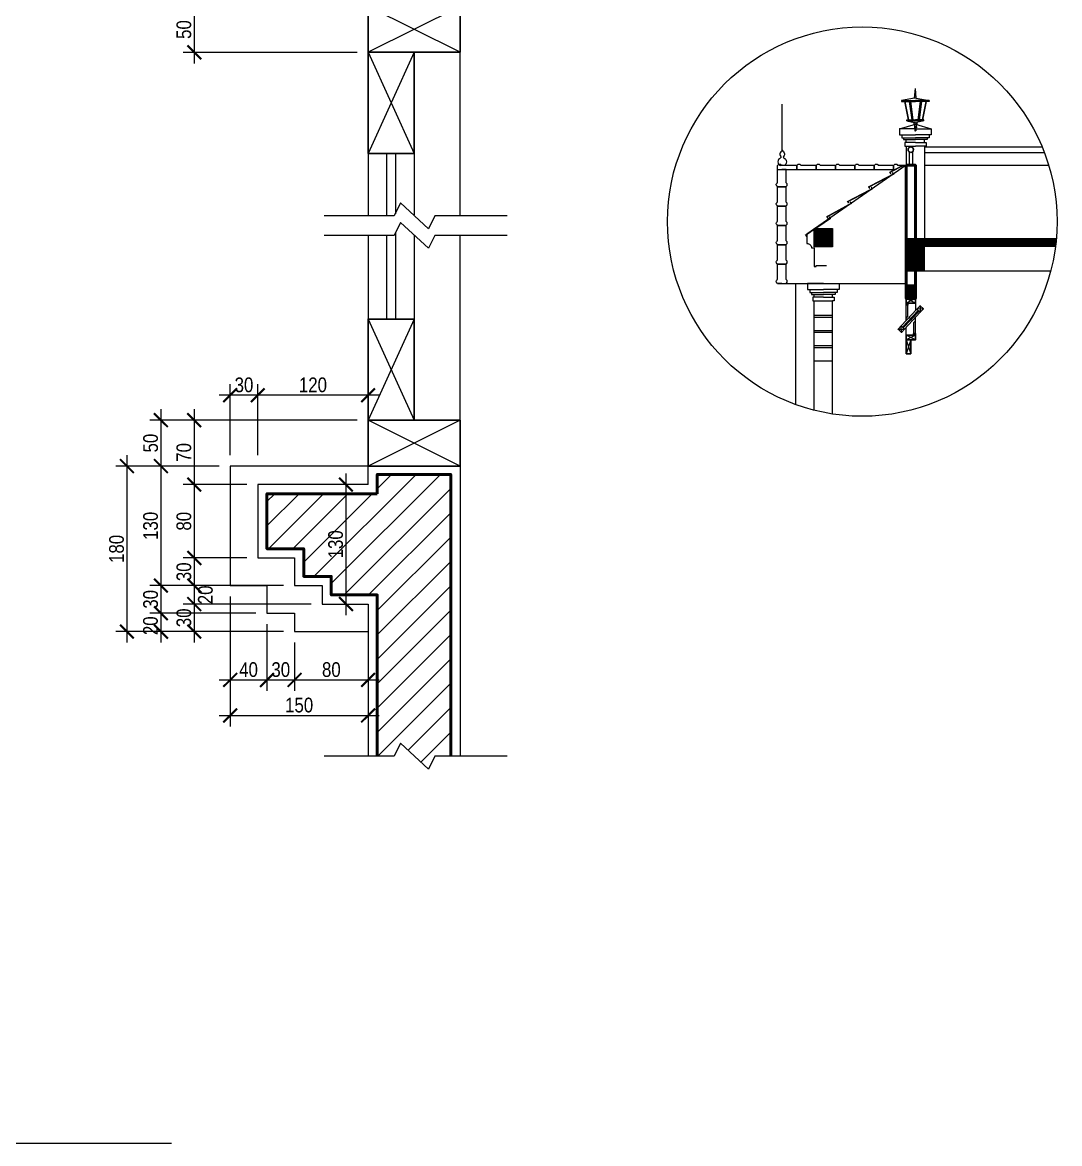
# Model space of a CAD drawing. Header units: millimetres. Extents: x -37049 to 129367, y 25385 to 90033.
# Drawn here: x 68902 to 80180, y 28247 to 40447 of the extents above; entities that cross this region are included whole.
import ezdxf

# ---------------------------------------------------------------- set-up
doc = ezdxf.new("R2010")
doc.units = ezdxf.units.MM
doc.header["$MEASUREMENT"] = 0
for name, color, linetype, lineweight in [('NCUA', 4, 'Continuous', 20), ('NCUAMANH', 32, 'Continuous', 9), ('NJOINT', 147, 'Continuous', 5), ('NKT', 9, 'Continuous', 0), ('NMANH1', 45, 'Continuous', 9), ('NMANH3', 25, 'Continuous', 9), ('NNGOI', 20, 'Continuous', 9), ('NTBI', 150, 'Continuous', 20), ('NTHAY1', 61, 'Continuous', 25), ('NTHAY2', 51, 'Continuous', 25), ('NTHAY3', 41, 'Continuous', 25), ('NTHEP', 7, 'Continuous', 20), ('Ntuong2', 150, 'Continuous', 50)]:
    doc.layers.add(name, color=color, linetype=linetype, lineweight=lineweight)
doc.styles.add('AVO', font='vhelvcn.ttf')
doc.dimstyles.new('10', dxfattribs={"dimscale": 0, "dimtxt": 160, "dimasz": 150, "dimexe": 120, "dimexo": 120, "dimgap": 30, "dimtad": 1, "dimtoh": 1, "dimdec": 0, "dimlfac": 0.1, "dimzin": 0, "dimdsep": 46, "dimtxsty": 'AVO', "dimblk1": 'ARCHTICK', "dimblk2": 'ARCHTICK', "dimsah": 1, "dimcen": -3, "dimdle": 120, "dimclrd": 256, "dimclre": 256, "dimclrt": 2, "dimadec": 0, "dimazin": 0, "dimtfac": 1, "dimtdec": 0, "dimtix": 1, "dimtmove": 2, "dimatfit": 3, "dimldrblk": 'ARCHTICK', "dimfxl": 0, "dimtolj": 1, "dimtzin": 0, "dimlwd": -1, "dimlwe": -1, "dimarcsym": 0})

# ---------------------------------------------------------------- blocks, each defined once
blk = doc.blocks.new('_ARCHTICK')
at = {"color": 0, "linetype": 'ByBlock', "const_width": 0.15}
blk.add_lwpolyline([(-0.5, -0.5), (0.5, 0.5)], dxfattribs=at)
blk = doc.blocks.new('*D534')
at = {"layer": 'DEFPOINTS', "color": 0}
for p in [(71161, 36390), (71161, 35619), (71461, 35619)]:
    blk.add_point(p, dxfattribs=at)
at = {"layer": 'NKT'}
for p, q in [((71161, 35739), (71161, 36510)), ((71461, 35739), (71461, 36510)), ((71581, 36390), (71041, 36390))]:
    blk.add_line(p, q, dxfattribs=at)
at = {"layer": 'NKT', "xscale": 150, "yscale": 150, "zscale": 150, "rotation": 180}
blk.add_blockref('_ARCHTICK', (71161, 36390), dxfattribs=at)
at = {"layer": 'NKT', "xscale": 150, "yscale": 150, "zscale": 150}
blk.add_blockref('_ARCHTICK', (71461, 36390), dxfattribs=at)
at = {"layer": 'NKT', "color": 2, "insert": (71311, 36502), "char_height": 160, "attachment_point": 5, "style": 'AVO'}
blk.add_mtext('\\A1;30', dxfattribs=at)
blk = doc.blocks.new('*D535')
at = {"layer": 'DEFPOINTS', "color": 0}
for p in [(71461, 36390), (72661, 35995), (71461, 35619)]:
    blk.add_point(p, dxfattribs=at)
at = {"layer": 'NKT'}
for p, q in [((71461, 35739), (71461, 36510)), ((72661, 36115), (72661, 36510)), ((72781, 36390), (71341, 36390))]:
    blk.add_line(p, q, dxfattribs=at)
at = {"layer": 'NKT', "xscale": 150, "yscale": 150, "zscale": 150, "rotation": 180}
blk.add_blockref('_ARCHTICK', (71461, 36390), dxfattribs=at)
at = {"layer": 'NKT', "xscale": 150, "yscale": 150, "zscale": 150}
blk.add_blockref('_ARCHTICK', (72661, 36390), dxfattribs=at)
at = {"layer": 'NKT', "color": 2, "insert": (72061, 36502), "char_height": 160, "attachment_point": 5, "style": 'AVO'}
blk.add_mtext('\\A1;120', dxfattribs=at)
blk = doc.blocks.new('*D536')
at = {"layer": 'DEFPOINTS', "color": 0}
for p in [(72507, 35418), (72411, 34118), (72420, 34118)]:
    blk.add_point(p, dxfattribs=at)
at = {"layer": 'NKT'}
for p, q in [((72420, 35538), (72420, 33998)), ((72387, 35418), (72300, 35418)), ((72531, 34118), (72540, 34118))]:
    blk.add_line(p, q, dxfattribs=at)
at = {"layer": 'NKT', "xscale": 150, "yscale": 150, "zscale": 150}
for p, rotation in [((72420, 35418), 90), ((72420, 34118), 270)]:
    blk.add_blockref('_ARCHTICK', p, dxfattribs=dict(at, rotation=rotation))
at = {"layer": 'NKT', "color": 2, "insert": (72308, 34768), "char_height": 160, "attachment_point": 5, "rotation": 90, "style": 'AVO'}
blk.add_mtext('\\A1;130', dxfattribs=at)
blk = doc.blocks.new('*D537')
at = {"layer": 'DEFPOINTS', "color": 0}
for p in [(71161, 35619), (70038, 33818), (71861, 33818)]:
    blk.add_point(p, dxfattribs=at)
at = {"layer": 'NKT'}
for p, q in [((70038, 35739), (70038, 33698)), ((71041, 35619), (69918, 35619)), ((71741, 33818), (69918, 33818))]:
    blk.add_line(p, q, dxfattribs=at)
at = {"layer": 'NKT', "xscale": 150, "yscale": 150, "zscale": 150}
for p, rotation in [((70038, 35619), 90), ((70038, 33818), 270)]:
    blk.add_blockref('_ARCHTICK', p, dxfattribs=dict(at, rotation=rotation))
at = {"layer": 'NKT', "color": 2, "insert": (69926, 34718), "char_height": 160, "attachment_point": 5, "rotation": 90, "style": 'AVO'}
blk.add_mtext('\\A1;180', dxfattribs=at)
blk = doc.blocks.new('*D538')
at = {"layer": 'DEFPOINTS', "color": 0}
for p in [(71161, 34319), (72661, 33529), (72661, 32906)]:
    blk.add_point(p, dxfattribs=at)
at = {"layer": 'NKT'}
for p, q in [((71161, 34199), (71161, 32786)), ((72661, 33409), (72661, 32786)), ((71041, 32906), (72781, 32906))]:
    blk.add_line(p, q, dxfattribs=at)
at = {"layer": 'NKT', "xscale": 150, "yscale": 150, "zscale": 150, "rotation": 180}
blk.add_blockref('_ARCHTICK', (71161, 32906), dxfattribs=at)
at = {"layer": 'NKT', "xscale": 150, "yscale": 150, "zscale": 150}
blk.add_blockref('_ARCHTICK', (72661, 32906), dxfattribs=at)
at = {"layer": 'NKT', "color": 2, "insert": (71911, 33018), "char_height": 160, "attachment_point": 5, "style": 'AVO'}
blk.add_mtext('\\A1;150', dxfattribs=at)
blk = doc.blocks.new('*D539')
at = {"layer": 'DEFPOINTS', "color": 0}
for p in [(71861, 33818), (72661, 33649), (72661, 33292)]:
    blk.add_point(p, dxfattribs=at)
at = {"layer": 'NKT'}
for p, q in [((71861, 33698), (71861, 33172)), ((72661, 33529), (72661, 33172)), ((71741, 33292), (72781, 33292))]:
    blk.add_line(p, q, dxfattribs=at)
at = {"layer": 'NKT', "xscale": 150, "yscale": 150, "zscale": 150, "rotation": 180}
blk.add_blockref('_ARCHTICK', (71861, 33292), dxfattribs=at)
at = {"layer": 'NKT', "xscale": 150, "yscale": 150, "zscale": 150}
blk.add_blockref('_ARCHTICK', (72661, 33292), dxfattribs=at)
at = {"layer": 'NKT', "color": 2, "insert": (72261, 33404), "char_height": 160, "attachment_point": 5, "style": 'AVO'}
blk.add_mtext('\\A1;80', dxfattribs=at)
blk = doc.blocks.new('*D540')
at = {"layer": 'DEFPOINTS', "color": 0}
for p in [(71561, 34018), (71861, 33818), (71861, 33292)]:
    blk.add_point(p, dxfattribs=at)
at = {"layer": 'NKT'}
for p, q in [((71561, 33898), (71561, 33172)), ((71861, 33698), (71861, 33172)), ((71441, 33292), (71981, 33292))]:
    blk.add_line(p, q, dxfattribs=at)
at = {"layer": 'NKT', "xscale": 150, "yscale": 150, "zscale": 150, "rotation": 180}
blk.add_blockref('_ARCHTICK', (71561, 33292), dxfattribs=at)
at = {"layer": 'NKT', "xscale": 150, "yscale": 150, "zscale": 150}
blk.add_blockref('_ARCHTICK', (71861, 33292), dxfattribs=at)
at = {"layer": 'NKT', "color": 2, "insert": (71711, 33404), "char_height": 160, "attachment_point": 5, "style": 'AVO'}
blk.add_mtext('\\A1;30', dxfattribs=at)
blk = doc.blocks.new('*D541')
at = {"layer": 'DEFPOINTS', "color": 0}
for p in [(71161, 34319), (71561, 34018), (71561, 33292)]:
    blk.add_point(p, dxfattribs=at)
at = {"layer": 'NKT'}
for p, q in [((71161, 34199), (71161, 33172)), ((71561, 33898), (71561, 33172)), ((71041, 33292), (71681, 33292))]:
    blk.add_line(p, q, dxfattribs=at)
at = {"layer": 'NKT', "xscale": 150, "yscale": 150, "zscale": 150, "rotation": 180}
blk.add_blockref('_ARCHTICK', (71161, 33292), dxfattribs=at)
at = {"layer": 'NKT', "xscale": 150, "yscale": 150, "zscale": 150}
blk.add_blockref('_ARCHTICK', (71561, 33292), dxfattribs=at)
at = {"layer": 'NKT', "color": 2, "insert": (71361, 33404), "char_height": 160, "attachment_point": 5, "style": 'AVO'}
blk.add_mtext('\\A1;40', dxfattribs=at)
blk = doc.blocks.new('*D542')
at = {"layer": 'DEFPOINTS', "color": 0}
for p in [(71561, 34018), (70408, 33818), (71861, 33818)]:
    blk.add_point(p, dxfattribs=at)
at = {"layer": 'NKT'}
for p, q in [((70408, 34138), (70408, 33698)), ((71441, 34018), (70288, 34018)), ((71741, 33818), (70288, 33818))]:
    blk.add_line(p, q, dxfattribs=at)
at = {"layer": 'NKT', "xscale": 150, "yscale": 150, "zscale": 150}
for p, rotation in [((70408, 34018), 90), ((70408, 33818), 270)]:
    blk.add_blockref('_ARCHTICK', p, dxfattribs=dict(at, rotation=rotation))
at = {"layer": 'NKT', "color": 2, "insert": (70295, 33882), "char_height": 160, "attachment_point": 5, "rotation": 90, "style": 'AVO'}
blk.add_mtext('\\A1;20', dxfattribs=at)
blk = doc.blocks.new('*D543')
at = {"layer": 'DEFPOINTS', "color": 0}
for p in [(71161, 34319), (70408, 34018), (71561, 34018)]:
    blk.add_point(p, dxfattribs=at)
at = {"layer": 'NKT'}
for p, q in [((70408, 34439), (70408, 33898)), ((71041, 34319), (70288, 34319)), ((71441, 34018), (70288, 34018))]:
    blk.add_line(p, q, dxfattribs=at)
at = {"layer": 'NKT', "xscale": 150, "yscale": 150, "zscale": 150}
for p, rotation in [((70408, 34319), 90), ((70408, 34018), 270)]:
    blk.add_blockref('_ARCHTICK', p, dxfattribs=dict(at, rotation=rotation))
at = {"layer": 'NKT', "color": 2, "insert": (70296, 34169), "char_height": 160, "attachment_point": 5, "rotation": 90, "style": 'AVO'}
blk.add_mtext('\\A1;30', dxfattribs=at)
blk = doc.blocks.new('*D544')
at = {"layer": 'DEFPOINTS', "color": 0}
for p in [(71161, 35619), (70408, 34319), (71161, 34319)]:
    blk.add_point(p, dxfattribs=at)
at = {"layer": 'NKT'}
for p, q in [((70408, 35739), (70408, 34199)), ((71041, 35619), (70288, 35619)), ((71041, 34319), (70288, 34319))]:
    blk.add_line(p, q, dxfattribs=at)
at = {"layer": 'NKT', "xscale": 150, "yscale": 150, "zscale": 150}
for p, rotation in [((70408, 35619), 90), ((70408, 34319), 270)]:
    blk.add_blockref('_ARCHTICK', p, dxfattribs=dict(at, rotation=rotation))
at = {"layer": 'NKT', "color": 2, "insert": (70296, 34969), "char_height": 160, "attachment_point": 5, "rotation": 90, "style": 'AVO'}
blk.add_mtext('\\A1;130', dxfattribs=at)
blk = doc.blocks.new('*D545')
at = {"layer": 'DEFPOINTS', "color": 0}
for p in [(72661, 36119), (70408, 35619), (71161, 35619)]:
    blk.add_point(p, dxfattribs=at)
at = {"layer": 'NKT'}
for p, q in [((70408, 36239), (70408, 35499)), ((72541, 36119), (70288, 36119)), ((71041, 35619), (70288, 35619))]:
    blk.add_line(p, q, dxfattribs=at)
at = {"layer": 'NKT', "xscale": 150, "yscale": 150, "zscale": 150}
for p, rotation in [((70408, 36119), 90), ((70408, 35619), 270)]:
    blk.add_blockref('_ARCHTICK', p, dxfattribs=dict(at, rotation=rotation))
at = {"layer": 'NKT', "color": 2, "insert": (70296, 35869), "char_height": 160, "attachment_point": 5, "rotation": 90, "style": 'AVO'}
blk.add_mtext('\\A1;50', dxfattribs=at)
blk = doc.blocks.new('*D551')
at = {"layer": 'DEFPOINTS', "color": 0}
for p in [(71861, 34318), (70770, 34118), (72161, 34118)]:
    blk.add_point(p, dxfattribs=at)
at = {"layer": 'NKT'}
for p, q in [((70770, 34438), (70770, 33998)), ((71741, 34318), (70650, 34318)), ((72041, 34118), (70650, 34118))]:
    blk.add_line(p, q, dxfattribs=at)
at = {"layer": 'NKT', "xscale": 150, "yscale": 150, "zscale": 150}
for p, rotation in [((70770, 34318), 90), ((70770, 34118), 270)]:
    blk.add_blockref('_ARCHTICK', p, dxfattribs=dict(at, rotation=rotation))
at = {"layer": 'NKT', "color": 2, "insert": (70892, 34218), "char_height": 160, "attachment_point": 5, "rotation": 90, "style": 'AVO'}
blk.add_mtext('\\A1;20', dxfattribs=at)
blk = doc.blocks.new('*D552')
at = {"layer": 'DEFPOINTS', "color": 0}
for p in [(71461, 34619), (70770, 34318), (71861, 34318)]:
    blk.add_point(p, dxfattribs=at)
at = {"layer": 'NKT'}
for p, q in [((70770, 34739), (70770, 34198)), ((71341, 34619), (70650, 34619)), ((71741, 34318), (70650, 34318))]:
    blk.add_line(p, q, dxfattribs=at)
at = {"layer": 'NKT', "xscale": 150, "yscale": 150, "zscale": 150}
for p, rotation in [((70770, 34619), 90), ((70770, 34318), 270)]:
    blk.add_blockref('_ARCHTICK', p, dxfattribs=dict(at, rotation=rotation))
at = {"layer": 'NKT', "color": 2, "insert": (70658, 34469), "char_height": 160, "attachment_point": 5, "rotation": 90, "style": 'AVO'}
blk.add_mtext('\\A1;30', dxfattribs=at)
blk = doc.blocks.new('*D553')
at = {"layer": 'DEFPOINTS', "color": 0}
for p in [(71461, 35418), (70770, 34619), (71461, 34619)]:
    blk.add_point(p, dxfattribs=at)
at = {"layer": 'NKT'}
for p, q in [((70770, 35538), (70770, 34499)), ((71341, 35418), (70650, 35418)), ((71341, 34619), (70650, 34619))]:
    blk.add_line(p, q, dxfattribs=at)
at = {"layer": 'NKT', "xscale": 150, "yscale": 150, "zscale": 150}
for p, rotation in [((70770, 35418), 90), ((70770, 34619), 270)]:
    blk.add_blockref('_ARCHTICK', p, dxfattribs=dict(at, rotation=rotation))
at = {"layer": 'NKT', "color": 2, "insert": (70658, 35019), "char_height": 160, "attachment_point": 5, "rotation": 90, "style": 'AVO'}
blk.add_mtext('\\A1;80', dxfattribs=at)
blk = doc.blocks.new('*D554')
at = {"layer": 'DEFPOINTS', "color": 0}
for p in [(72661, 36119), (70770, 35418), (71461, 35418)]:
    blk.add_point(p, dxfattribs=at)
at = {"layer": 'NKT'}
for p, q in [((70770, 36239), (70770, 35298)), ((72541, 36119), (70650, 36119)), ((71341, 35418), (70650, 35418))]:
    blk.add_line(p, q, dxfattribs=at)
at = {"layer": 'NKT', "xscale": 150, "yscale": 150, "zscale": 150}
for p, rotation in [((70770, 36119), 90), ((70770, 35418), 270)]:
    blk.add_blockref('_ARCHTICK', p, dxfattribs=dict(at, rotation=rotation))
at = {"layer": 'NKT', "color": 2, "insert": (70658, 35768), "char_height": 160, "attachment_point": 5, "rotation": 90, "style": 'AVO'}
blk.add_mtext('\\A1;70', dxfattribs=at)
blk = doc.blocks.new('A$C589B08E5')
at = {"layer": 'NCUA', "lineweight": 30}
blk.add_lwpolyline([(0, 0), (50, 0), (50, 100), (0, 100)], close=True, dxfattribs=at)
at = {"layer": 'NCUAMANH'}
for p, q in [((50, 100), (0, 0)), ((0, 100), (50, 0))]:
    blk.add_line(p, q, dxfattribs=at)
blk = doc.blocks.new('*D569')
at = {"layer": 'DEFPOINTS', "color": 0}
for p in [(72161, 34118), (70770, 33818), (71861, 33818)]:
    blk.add_point(p, dxfattribs=at)
at = {"layer": 'NKT'}
for p, q in [((70770, 34238), (70770, 33698)), ((72041, 34118), (70650, 34118)), ((71741, 33818), (70650, 33818))]:
    blk.add_line(p, q, dxfattribs=at)
at = {"layer": 'NKT', "xscale": 150, "yscale": 150, "zscale": 150}
for p, rotation in [((70770, 34118), 90), ((70770, 33818), 270)]:
    blk.add_blockref('_ARCHTICK', p, dxfattribs=dict(at, rotation=rotation))
at = {"layer": 'NKT', "color": 2, "insert": (70658, 33968), "char_height": 160, "attachment_point": 5, "rotation": 90, "style": 'AVO'}
blk.add_mtext('\\A1;30', dxfattribs=at)
blk = doc.blocks.new('A$C496861AB')
at = {"layer": 'NCUA'}
for p, q in [((205, 253), (34, 71)), ((241, 219), (71, 37))]:
    blk.add_line(p, q, dxfattribs=at)
at = {"layer": 'NCUA', "lineweight": 30}
for points in [[(205, 253), (241, 219), (275, 256), (239, 290)], [(34, 71), (71, 37), (37, 0), (0, 34)]]:
    blk.add_lwpolyline(points, close=True, dxfattribs=at)
at = {"layer": 'NCUAMANH'}
for p, q in [((275, 256), (205, 253)), ((239, 290), (241, 219)), ((219, 240), (49, 57)), ((227, 233), (56, 50)), ((0, 34), (71, 37)), ((37, 0), (34, 71))]:
    blk.add_line(p, q, dxfattribs=at)
at = {"layer": 'NKT', "ltscale": 200}
blk.add_line((119, 162), (156, 128), dxfattribs=at)
blk = doc.blocks.new('A$C38626D42')
at = {"layer": 'NTBI'}
for p, q in [((141, 355), (151, 460)), ((160, 355), (151, 460)), ((141, 355), (0, 329)), ((0, 329), (151, 329)), ((32, 318), (73, 117)), ((37, 318), (78, 117)), ((85, 318), (110, 117)), ((97, 318), (123, 117)), ((141, 355), (160, 355)), ((302, 329), (151, 329)), ((160, 355), (302, 329)), ((205, 318), (179, 117)), ((217, 318), (191, 117)), ((265, 318), (224, 117)), ((270, 318), (229, 117)), ((58, 106), (151, 106)), ((58, 106), (139, 91)), ((139, 91), (139, 84)), ((140, 71), (143, 44)), ((144, 31), (146, 0)), ((146, 0), (151, 0)), ((244, 106), (151, 106)), ((156, 0), (151, 0)), ((158, 31), (156, 0)), ((161, 71), (159, 44)), ((244, 106), (163, 91)), ((163, 91), (163, 84))]:
    blk.add_line(p, q, dxfattribs=at)
for points in [[(0, 329), (0, 318), (151, 318)], [(302, 329), (302, 318), (151, 318)], [(58, 106), (58, 117), (151, 117)], [(151, 85), (135, 84), (135, 71), (151, 71)], [(151, 45), (140, 43), (140, 31), (151, 31)], [(244, 106), (244, 117), (151, 117)], [(151, 85), (167, 84), (167, 71), (151, 71)], [(151, 45), (162, 43), (162, 31), (151, 31)]]:
    blk.add_lwpolyline(points, dxfattribs=at)
blk = doc.blocks.new('A$C483A2854')
at = {"layer": 'NTHAY3', "ltscale": 200, "const_width": 200}
blk.add_lwpolyline([(100, 350), (100, 0)], dxfattribs=at)
at = {"layer": 'NTHAY3', "ltscale": 200}
blk.add_lwpolyline([(0, 0), (200, 0), (200, 350), (0, 350)], close=True, dxfattribs=at)
blk = doc.blocks.new('A$C2FCA72A9')
at = {"layer": 'NTHAY2'}
blk.add_line((35.9, 126.9), (35.9, 512.8), dxfattribs=at)
for points in [[(35.9, 126.9), (17.5, 97.8), (19.6, 82.5), (27.9, 69.4), (12.2, 55.8), (1.5, 41.4), (1.5, 20.1), (13, 2), (35.9, 1.7)], [(35.9, 126.9), (54.2, 97.8), (52.1, 82.5), (43.9, 69.4), (59.5, 55.8), (70.2, 41.4), (70.2, 20.1), (58.7, 2), (35.9, 1.7)]]:
    blk.add_spline(points, degree=3, dxfattribs=at)
blk = doc.blocks.new('*D841')
at = {"layer": 'DEFPOINTS', "color": 0}
for p in [(72656, 40616), (70770, 40121), (72661, 40121)]:
    blk.add_point(p, dxfattribs=at)
at = {"layer": 'NKT'}
for p, q in [((70770, 40736), (70770, 40001)), ((72536, 40616), (70650, 40616)), ((72541, 40121), (70650, 40121))]:
    blk.add_line(p, q, dxfattribs=at)
at = {"layer": 'NKT', "xscale": 150, "yscale": 150, "zscale": 150}
for p, rotation in [((70770, 40616), 90), ((70770, 40121), 270)]:
    blk.add_blockref('_ARCHTICK', p, dxfattribs=dict(at, rotation=rotation))
at = {"layer": 'NKT', "color": 2, "insert": (70658, 40369), "char_height": 160, "attachment_point": 5, "rotation": 90, "style": 'AVO'}
blk.add_mtext('\\A1;50', dxfattribs=at)

msp = doc.modelspace()

# ---------------------------------------------------------------- hatches: boundary and pattern name
at = {"layer": 'NMANH3', "ltscale": 200}
h = msp.add_hatch(dxfattribs=at)
h.set_pattern_fill('ANSI31', color=256, scale=1500, style=0)
h.set_pattern_definition([(45, (4.58, 4.7), (-132.5825, 132.5825), [])])
h.paths.add_polyline_path([(73560.6, 35528.6), (72760.6, 35528.6), (72760.6, 35318.1), (71560.6, 35318.1), (71560.6, 34719.4), (71960.6, 34719.4), (71960.6, 34418.1), (72260.6, 34418.1), (72260.6, 34218.1), (72760.6, 34218.1), (72760.6, 32461.7), (72945.9, 32461.7), (73014.6, 32602.4), (73318.7, 32321.1), (73387.4, 32461.7), (73560.6, 32461.7)])

# ---------------------------------------------------------------- linework, layer by layer
at = {"layer": 'NCUA'}
for p, q in [((72660.6, 39021.2), (72660.6, 38342.2)), ((73160.6, 39021.2), (73160.6, 38352.3)), ((72660.6, 38129.7), (72660.6, 37218.6)), ((73160.6, 38135.3), (73160.6, 37218.6))]:
    msp.add_line(p, q, dxfattribs=at)
at = {"layer": 'NCUA', "lineweight": 30}
for points in [[(72660.6, 39021.2), (73160.6, 39021.2), (73160.6, 40121.2), (72660.6, 40121.2)], [(78512.4, 37372.7), (78531.9, 37372.7), (78531.9, 37392.2), (78512.4, 37392.2)], [(72660.6, 36118.6), (73160.6, 36118.6), (73160.6, 37218.6), (72660.6, 37218.6)], [(78512.4, 36842.2), (78562.4, 36842.2), (78562.4, 36992.2), (78512.4, 36992.2)], [(78592.9, 37042.2), (78612.4, 37042.2), (78612.4, 37061.7), (78592.9, 37061.7)]]:
    msp.add_lwpolyline(points, close=True, dxfattribs=at)
at = {"layer": 'NCUAMANH'}
for p, q in [((72660.6, 40121.2), (73160.6, 39021.2)), ((73160.6, 40121.2), (72660.6, 39021.2)), ((72860.6, 39021.2), (72860.6, 38342.2)), ((72960.6, 39021.2), (72960.6, 38362.2)), ((72860.6, 38129.7), (72860.6, 37218.6)), ((72960.6, 38159.7), (72960.6, 37218.6)), ((78531.9, 37392.2), (78512.4, 37372.7)), ((78512.4, 37392.2), (78531.9, 37372.7)), ((72660.6, 37218.6), (73160.6, 36118.6)), ((73160.6, 37218.6), (72660.6, 36118.6)), ((78512.4, 36992.2), (78562.4, 36842.2)), ((78562.4, 36992.2), (78512.4, 36842.2)), ((78592.9, 37061.7), (78612.4, 37042.2)), ((78612.4, 37061.7), (78592.9, 37042.2))]:
    msp.add_line(p, q, dxfattribs=at)
at = {"layer": 'NJOINT'}
for p, q in [((77712.4, 37257.3), (77512.4, 37257.3)), ((77712.4, 37237.3), (77512.4, 37237.3)), ((77712.4, 37092.3), (77512.4, 37092.3)), ((77712.4, 37072.3), (77512.4, 37072.3)), ((77712.4, 36927.3), (77512.4, 36927.3)), ((77712.4, 36907.3), (77512.4, 36907.3)), ((77712.4, 36762.3), (77512.4, 36762.3))]:
    msp.add_line(p, q, dxfattribs=at)
at = {"layer": 'NMANH1'}
for points in [[(74173.5, 38342.2), (73387.4, 38342.2), (73318.7, 38201.6), (73014.6, 38482.8), (72945.9, 38342.2), (72184, 38342.2)], [(74173.5, 38129.7), (73387.4, 38129.7), (73318.7, 37989), (73014.6, 38270.3), (72945.9, 38129.7), (72184, 38129.7)], [(78511.9, 37225.5), (78531.9, 37245.4), (78531.9, 37372.7)], [(78612.9, 37197.8), (78592.9, 37178), (78592.9, 37061.7)], [(74173.5, 32461.7), (73387.4, 32461.7), (73318.7, 32321.1), (73014.6, 32602.4), (72945.9, 32461.7), (72184, 32461.7)]]:
    msp.add_lwpolyline(points, dxfattribs=at)
at = {"layer": 'NNGOI', "const_width": 15.8}
for points in [[(78361.9, 38814.9), (78372.7, 38795.5), (78106.2, 38656.4), (78116.1, 38638.7)], [(78512.4, 38892.5), (78482.6, 38892.5), (78335.7, 38815.8), (78345.6, 38798)], [(78132.4, 38655.5), (78143.3, 38636.1), (77876.7, 38497), (77886.7, 38479.3)], [(77902.9, 38496.1), (77913.8, 38476.7), (77651, 38331.9), (77660.9, 38314.2)], [(77676.4, 38332.5), (77687.2, 38313.2), (77420.4, 38132.9), (77430.3, 38115.2)]]:
    msp.add_lwpolyline(points, dxfattribs=at)
at = {"layer": 'NTHAY1'}
for p, q in [((73660.6, 38342.2), (73660.6, 42537.9)), ((73660.6, 35618.6), (73660.6, 38129.7)), ((78512.4, 37201), (78512.4, 37393.2)), ((78612.4, 37393.2), (78612.4, 37308.1)), ((78612.4, 37061.7), (78612.4, 37234.8)), ((78512.4, 37042.1), (78512.4, 37127.7))]:
    msp.add_line(p, q, dxfattribs=at)
at = {"layer": 'NTHAY1', "ltscale": 10000}
for p, q in [((78512.4, 39100), (78512.4, 38892.5)), ((78712.4, 39100), (78712.4, 38092.3)), ((78712.4, 38892.5), (80061.9, 38892.5)), ((78712.4, 37742.3), (80083.5, 37742.3)), ((77112.4, 37604.1), (78512.4, 37604.1)), ((77312.4, 36288.4), (77312.4, 37604.1)), ((77512.4, 36226.8), (77512.4, 37415.6)), ((77712.4, 36186.1), (77712.4, 37415.6))]:
    msp.add_line(p, q, dxfattribs=at)
at = {"layer": 'NTHAY1', "ltscale": 100}
msp.add_line((70521.8, 28247.4), (45857.3, 28247.4), dxfattribs=at)
at = {"layer": 'NTHAY1', "ltscale": 0.75}
msp.add_lwpolyline([(78512.4, 38892.5), (77432.4, 38142.3), (77432.4, 38042.3), (77432.4, 38042.3, -0.418454), (77482.4, 37992.3), (77482.4, 37992.3), (77512.4, 37992.3), (77512.4, 37792.3), (77532.4, 37792.3), (77532.4, 37792.3), (77532.4, 37802.3), (77647.7, 37802.3)], format="xyb", dxfattribs=at)
at = {"layer": 'NTHAY1'}
for points in [[(72660.6, 35618.6), (71160.6, 35618.6), (71160.6, 34319.4), (71560.6, 34319.4), (71560.6, 34018.1), (71860.6, 34018.1), (71860.6, 33818.1), (72660.6, 33818.1)], [(72660.6, 35418.1), (71460.6, 35418.1), (71460.6, 34619.4), (71460.6, 34619.4), (71460.6, 34619.4), (71860.6, 34619.4), (71860.6, 34318.1), (72160.6, 34318.1), (72160.6, 34118.1), (72660.6, 34118.1), (72660.6, 32461.7)]]:
    msp.add_lwpolyline(points, dxfattribs=at)
at = {"layer": 'NTHAY1', "ltscale": 200}
msp.add_lwpolyline([(72660.6, 35418.1), (72660.6, 35618.6), (73660.6, 35618.6), (73660.6, 32461.7)], dxfattribs=at)
at = {"layer": 'NTHAY1', "ltscale": 10000}
msp.add_circle((78034.9, 38279.1), 2117.8, dxfattribs=at)
at = {"layer": 'NTHAY2'}
msp.add_line((77112.4, 38845.1), (78375.7, 38845.1), dxfattribs=at)
for points in [[(77159.8, 38656.9), (77124, 38656.9, -0.4142136), (77100.3, 38680.6), (77100.3, 38685.1, -0.2289277), (77104.8, 38694.4), (77107.9, 38696.9, 0.2289277), (77112.4, 38706.2), (77112.4, 38845.1), (77159.8, 38845.1)], [(77112.4, 38845.1), (77112.4, 38880.8, -0.4142136), (77136.1, 38904.6), (77140.6, 38904.6, -0.2289277), (77149.9, 38900.1), (77152.3, 38897, 0.2289277), (77161.6, 38892.5), (77322.9, 38892.5), (77322.9, 38845.1)], [(77159.8, 38656.9), (77195.6, 38656.9, 0.4142136), (77219.3, 38680.6), (77219.3, 38685.1, 0.2289277), (77214.8, 38694.4), (77211.7, 38696.9, -0.2289277), (77207.2, 38706.2), (77207.2, 38845.1), (77159.8, 38845.1)], [(77322.9, 38845.1), (77322.9, 38880.8, -0.4142136), (77346.6, 38904.6), (77351.2, 38904.6, -0.2289277), (77360.5, 38900.1), (77362.9, 38897, 0.2289277), (77372.2, 38892.5), (77533.5, 38892.5), (77533.5, 38845.1)], [(77533.5, 38845.1), (77533.5, 38880.8, -0.4142136), (77557.2, 38904.6), (77561.7, 38904.6, -0.2289277), (77571, 38900.1), (77573.5, 38897, 0.2289277), (77582.8, 38892.5), (77744, 38892.5), (77744, 38845.1)], [(77744, 38845.1), (77744, 38880.8, -0.4142136), (77767.8, 38904.6), (77772.3, 38904.6, -0.2289277), (77781.6, 38900.1), (77784, 38897, 0.2289277), (77793.3, 38892.5), (77954.6, 38892.5), (77954.6, 38845.1)], [(77954.6, 38845.1), (77954.6, 38880.8, -0.4142136), (77978.3, 38904.6), (77982.8, 38904.6, -0.2289277), (77992.1, 38900.1), (77994.6, 38897, 0.2289277), (78003.9, 38892.5), (78165.2, 38892.5), (78165.2, 38845.1)], [(78165.2, 38845.1), (78165.2, 38880.8, -0.4142136), (78188.9, 38904.6), (78193.4, 38904.6, -0.2289277), (78202.7, 38900.1), (78205.1, 38897, 0.2289277), (78214.4, 38892.5), (78375.7, 38892.5), (78375.7, 38845.1)], [(78375.7, 38845.1), (78375.7, 38880.8, -0.4142136), (78399.4, 38904.6), (78404, 38904.6, -0.2289277), (78413.3, 38900.1), (78415.7, 38897, 0.2289277), (78425, 38892.5), (78586.3, 38892.5)], [(77159.8, 38446.3), (77124, 38446.3, -0.4142136), (77100.3, 38470), (77100.3, 38474.6, -0.2289277), (77104.8, 38483.9), (77107.9, 38486.3, 0.2289277), (77112.4, 38495.6), (77112.4, 38656.9), (77159.8, 38656.9)], [(77159.8, 38446.3), (77195.6, 38446.3, 0.4142136), (77219.3, 38470), (77219.3, 38474.6, 0.2289277), (77214.8, 38483.9), (77211.7, 38486.3, -0.2289277), (77207.2, 38495.6), (77207.2, 38656.9), (77159.8, 38656.9)], [(77159.8, 38235.8), (77124, 38235.8, -0.4142136), (77100.3, 38259.5), (77100.3, 38264, -0.2289277), (77104.8, 38273.3), (77107.9, 38275.8, 0.2289277), (77112.4, 38285.1), (77112.4, 38446.3), (77159.8, 38446.3)], [(77159.8, 38235.8), (77195.6, 38235.8, 0.4142136), (77219.3, 38259.5), (77219.3, 38264, 0.2289277), (77214.8, 38273.3), (77211.7, 38275.8, -0.2289277), (77207.2, 38285.1), (77207.2, 38446.3), (77159.8, 38446.3)], [(77159.8, 38025.2), (77124, 38025.2, -0.4142136), (77100.3, 38048.9), (77100.3, 38053.5, -0.2289277), (77104.8, 38062.7), (77107.9, 38065.2, 0.2289277), (77112.4, 38074.5), (77112.4, 38235.8), (77159.8, 38235.8)], [(77159.8, 38025.2), (77195.6, 38025.2, 0.4142136), (77219.3, 38048.9), (77219.3, 38053.5, 0.2289277), (77214.8, 38062.7), (77211.7, 38065.2, -0.2289277), (77207.2, 38074.5), (77207.2, 38235.8), (77159.8, 38235.8)], [(77159.8, 37814.6), (77124, 37814.6, -0.4142136), (77100.3, 37838.4), (77100.3, 37842.9, -0.2289277), (77104.8, 37852.2), (77107.9, 37854.6, 0.2289277), (77112.4, 37863.9), (77112.4, 38025.2), (77159.8, 38025.2)], [(77159.8, 37814.6), (77195.6, 37814.6, 0.4142136), (77219.3, 37838.4), (77219.3, 37842.9, 0.2289277), (77214.8, 37852.2), (77211.7, 37854.6, -0.2289277), (77207.2, 37863.9), (77207.2, 38025.2), (77159.8, 38025.2)], [(77159.8, 37604.1), (77124, 37604.1, -0.4142136), (77100.3, 37627.8), (77100.3, 37632.3, -0.2289277), (77104.8, 37641.6), (77107.9, 37644.1, 0.2289277), (77112.4, 37653.4), (77112.4, 37814.6), (77159.8, 37814.6)], [(77159.8, 37604.1), (77195.6, 37604.1, 0.4142136), (77219.3, 37627.8), (77219.3, 37632.3, 0.2289277), (77214.8, 37641.6), (77211.7, 37644.1, -0.2289277), (77207.2, 37653.4), (77207.2, 37814.6), (77159.8, 37814.6)]]:
    msp.add_lwpolyline(points, format="xyb", dxfattribs=at)
at = {"layer": 'NTHAY3'}
for p, q in [((78464.1, 39224.2), (78612.4, 39224.2, -1682.2)), ((78484.2, 39192), (78612.4, 39192, -1682.2)), ((78512.4, 39140.3), (78512.4, 39172)), ((78512.4, 39140.3), (78512.4, 39172)), ((78760.6, 39224.2), (78612.4, 39224.2, -1682.2)), ((78740.5, 39192), (78612.4, 39192, -1682.2)), ((78712.4, 39140.3), (78712.4, 39172)), ((78712.4, 39140.3), (78712.4, 39172)), ((77612.4, 37604.1), (77440.1, 37604.1)), ((77440.1, 37604.1), (77440.1, 37539.8)), ((77612.4, 37604.1), (77784.6, 37604.1)), ((77784.6, 37604.1), (77784.6, 37539.8)), ((77440.1, 37539.8), (77464.1, 37539.8)), ((77464.1, 37539.8), (77612.4, 37539.8, -1682.2)), ((77464.1, 37539.8), (77464.1, 37507.6)), ((77464.1, 37507.6), (77484.2, 37507.6)), ((77484.2, 37507.6), (77612.4, 37507.6, -1682.2)), ((77484.2, 37507.6), (77484.2, 37487.6)), ((77484.2, 37487.6), (77612.4, 37487.6)), ((77612.4, 37455.9), (77496.2, 37455.9)), ((77496.2, 37455.9), (77496.2, 37415.6)), ((77512.4, 37455.9), (77512.4, 37487.6)), ((77512.4, 37455.9), (77512.4, 37487.6)), ((77760.6, 37539.8), (77612.4, 37539.8, -1682.2)), ((77740.5, 37507.6), (77612.4, 37507.6, -1682.2)), ((77740.5, 37487.6), (77612.4, 37487.6)), ((77612.4, 37455.9), (77728.5, 37455.9)), ((77712.4, 37455.9), (77712.4, 37487.6)), ((77712.4, 37455.9), (77712.4, 37487.6)), ((77728.5, 37455.9), (77728.5, 37415.6)), ((77760.6, 37507.6), (77740.5, 37507.6)), ((77740.5, 37507.6), (77740.5, 37487.6)), ((77784.6, 37539.8), (77760.6, 37539.8)), ((77760.6, 37539.8), (77760.6, 37507.6)), ((77496.2, 37415.6), (77512.4, 37415.6)), ((77512.4, 37415.6), (77712.4, 37415.6)), ((77728.5, 37415.6), (77712.4, 37415.6))]:
    msp.add_line(p, q, dxfattribs=at)
for points in [[(78440.1, 39288.5), (78612.4, 39338.5), (78784.6, 39288.5)], [(78612.4, 39288.5), (78440.1, 39288.5), (78440.1, 39224.2), (78464.1, 39224.2), (78464.1, 39192), (78484.2, 39192), (78484.2, 39172), (78612.4, 39172)], [(78612.4, 39288.5), (78784.6, 39288.5), (78784.6, 39224.2), (78760.6, 39224.2), (78760.6, 39192), (78740.5, 39192), (78740.5, 39172), (78612.4, 39172)], [(78612.4, 39140.3), (78496.2, 39140.3), (78496.2, 39100), (78612.4, 39100)], [(78612.4, 39140.3), (78728.5, 39140.3), (78728.5, 39100), (78612.4, 39100)]]:
    msp.add_lwpolyline(points, dxfattribs=at)
at = {"layer": 'NTHAY3', "ltscale": 10000, "const_width": 200}
msp.add_lwpolyline([(77612.4, 38204.1), (77612.4, 38004.1)], dxfattribs=at)
at = {"layer": 'NTHAY3', "ltscale": 10000}
msp.add_lwpolyline([(77712.4, 38004.1), (77512.4, 38004.1), (77512.4, 38204.1), (77712.4, 38204.1)], close=True, dxfattribs=at)
at = {"layer": 'NTHAY3', "ltscale": 200}
for points, const_width in [([(78712.4, 38052.3), (80140.5, 38052.3)], 80), ([(78562.4, 37592.2), (78562.4, 37442.2)], 100)]:
    msp.add_lwpolyline(points, dxfattribs=dict(at, const_width=const_width))
msp.add_lwpolyline([(80144.4, 38092.3), (78712.4, 38092.3), (78712.4, 38012.3), (80135.8, 38012.3)], dxfattribs=at)
msp.add_lwpolyline([(78612.4, 37442.2), (78512.4, 37442.2), (78512.4, 37592.2), (78612.4, 37592.2)], close=True, dxfattribs=at)
at = {"layer": 'NTHEP'}
for p, q in [((78545.4, 39037.8), (78545.4, 38892.5)), ((78579.4, 39037.8), (78579.4, 38892.5)), ((78712.4, 39092.5), (79990.2, 39092.5)), ((78712.4, 39032.5), (80014.1, 39032.5))]:
    msp.add_line(p, q, dxfattribs=at)
at = {"layer": 'NTHEP', "lineweight": 30}
for start, end in [(90, 270), (270, 90)]:
    msp.add_arc((78562.4, 39062.5), 30, start, end, dxfattribs=at)
at = {"layer": 'Ntuong2', "ltscale": 1000}
msp.add_lwpolyline([(78512.4, 38892.5), (78512.4, 37442.2), (78612.4, 37442.2), (78612.4, 38892.5), (78512.4, 38892.5)], dxfattribs=at)
at = {"layer": 'Ntuong2'}
for points in [[(72760.6, 35318.1), (72760.6, 35528.6), (73560.6, 35528.6), (73560.6, 32461.7)], [(72760.6, 35318.1), (71560.6, 35318.1), (71560.6, 34719.4), (71960.6, 34719.4), (71960.6, 34418.1), (72260.6, 34418.1), (72260.6, 34218.1), (72760.6, 34218.1), (72760.6, 32461.7)]]:
    msp.add_lwpolyline(points, dxfattribs=at)

# ---------------------------------------------------------------- block references
at = {"layer": 'NCUAMANH', "xscale": 10, "yscale": 10, "zscale": 10, "rotation": 270}
for p in [(72660.6, 40621.2), (72660.6, 36118.6)]:
    msp.add_blockref('A$C589B08E5', p, dxfattribs=at)
at = {"layer": 'NCUAMANH', "rotation": 270}
for p in [(78512.4, 37442.2), (78512.4, 37042.2)]:
    msp.add_blockref('A$C589B08E5', p, dxfattribs=at)
at = {"layer": 'NKT', "ltscale": 200}
msp.add_blockref('A$C483A2854', (78512.4, 37742.3), dxfattribs=at)
at = {"layer": 'NTBI', "xscale": -1, "rotation": 359.9956493562575}
msp.add_blockref('A$C38626D42', (78763.2, 39268.4), dxfattribs=at)
at = {"layer": 'NTHAY1', "xscale": 1.300000000046566, "yscale": 1.300000000046566, "zscale": 1.3}
msp.add_blockref('A$C2FCA72A9', (77117.3, 38890.2), dxfattribs=at)
at = {"layer": 'NTHAY1', "ltscale": 100}
msp.add_blockref('A$C496861AB', (78424.9, 37073.2), dxfattribs=at)

# ---------------------------------------------------------------- dimensions: what is measured, and where the dimension line sits
at = {"layer": 'NKT', "ltscale": 200}
for base, p1, p2, picture, middle in [((70769.5794667, 40121.2032726), (72655.7598421, 40616.2032726), (72660.6114569, 40121.2032726), '*D841', (70657.8728, 40368.7032726)), ((70407.6, 35618.6), (72660.6, 36118.6), (71160.6, 35618.6), '*D545', (70295.8, 35868.6)), ((70769.6, 35418.1), (72660.6, 36118.6), (71460.6, 35418.1), '*D554', (70657.9, 35768.4)), ((70037.5, 33818.1), (71160.6, 35618.6), (71860.6, 33818.1), '*D537', (69925.8, 34718.4)), ((70407.6, 34319.4), (71160.6, 35618.6), (71160.6, 34319.4), '*D544', (70295.8, 34969)), ((70769.6, 34619.4), (71460.6, 35418.1), (71460.6, 34619.4), '*D553', (70657.9, 35018.8)), ((72419.5, 34118.1), (72507, 35418.1), (72410.6, 34118.1), '*D536', (72307.8, 34768.1)), ((70769.6, 34318.1), (71460.6, 34619.4), (71860.6, 34318.1), '*D552', (70657.9, 34468.8)), ((70407.6, 34018.1), (71160.6, 34319.4), (71560.6, 34018.1), '*D543', (70295.8, 34168.8)), ((70769.6, 33818.1), (72160.6, 34118.1), (71860.6, 33818.1), '*D569', (70657.9, 33968.1))]:
    dim = msp.add_linear_dim(base=base, p1=p1, p2=p2, angle=90, dimstyle='10', override={"dimscale": 1}, dxfattribs=at)
    dim.commit()
    dim.dimension.update_dxf_attribs({"geometry": picture, "text_midpoint": middle})
for base, p1, p2, picture, middle in [((71160.6, 36390.1), (71460.6, 35618.6), (71160.6, 35618.6), '*D534', (71310.6, 36501.8)), ((71460.6, 36390.1), (72660.6, 35994.8), (71460.6, 35618.6), '*D535', (72060.6, 36501.8)), ((72660.6, 32905.9), (71160.6, 34319.4), (72660.6, 33528.8), '*D538', (71910.6, 33017.6)), ((71560.6, 33292.5), (71160.6, 34319.4), (71560.6, 34018.1), '*D541', (71360.6, 33404.2)), ((71860.6, 33292.5), (71560.6, 34018.1), (71860.6, 33818.1), '*D540', (71710.6, 33404.2)), ((72660.6, 33292.5), (71860.6, 33818.1), (72660.6, 33648.8), '*D539', (72260.6, 33404.2))]:
    dim = msp.add_linear_dim(base=base, p1=p1, p2=p2, dimstyle='10', override={"dimscale": 1}, dxfattribs=at)
    dim.commit()
    dim.dimension.update_dxf_attribs({"geometry": picture, "text_midpoint": middle})
for base, p1, p2, picture, middle in [((70769.6, 34118.1), (71860.6, 34318.1), (72160.6, 34118.1), '*D551', (70892.3, 34218.1)), ((70407.6, 33818.1), (71560.6, 34018.1), (71860.6, 33818.1), '*D542', (70294.7, 33882.2))]:
    dim = msp.add_linear_dim(base=base, p1=p1, p2=p2, angle=90, dimstyle='10', override={"dimscale": 1}, dxfattribs=at)
    dim.commit()
    dim.dimension.update_dxf_attribs({"geometry": picture, "text_midpoint": middle, "dimtype": 160})

doc.saveas('drawing.dxf')
